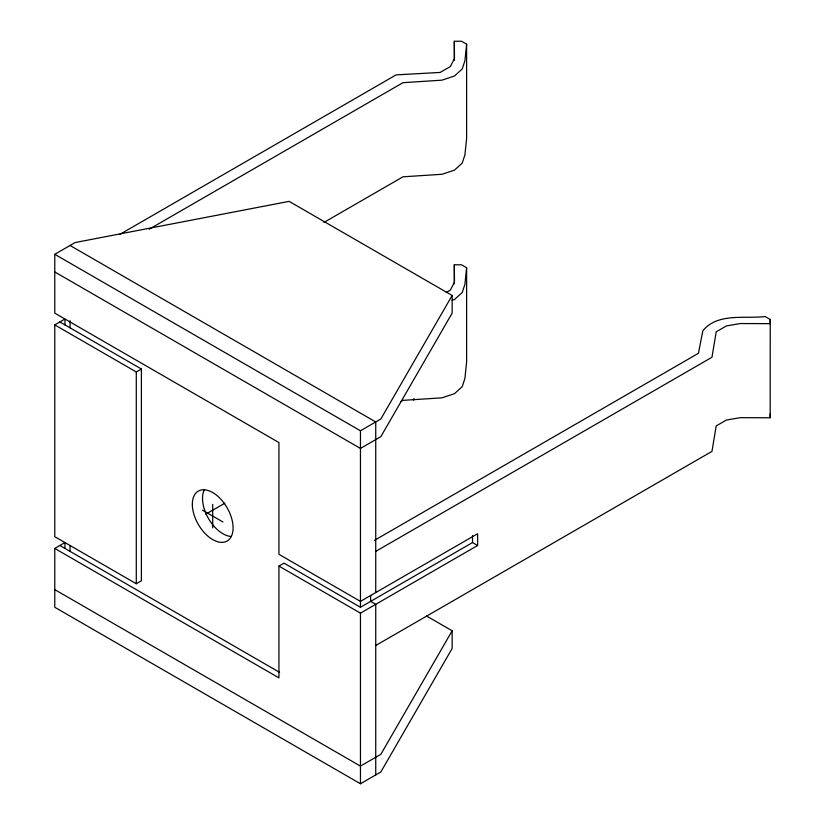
<?xml version="1.0" encoding="UTF-8"?>
<svg xmlns="http://www.w3.org/2000/svg" width="825" height="825" viewBox="0 0 825 825"><rect width="100%" height="100%" fill="white"/><g stroke="black" fill="none" stroke-linecap="round" stroke-linejoin="round"><path stroke-width="1.24" d="M374.447 540.354L698.445 353.296L702.838 330.753C717.719 312.531 744.676 319.038 765.136 316.542L770.23 319.481L770.189 323.637L740.2 323.555L726.392 325.937L716.203 331.815L711.975 357.256L375.736 551.378M375.736 645.501L711.975 451.378L716.203 425.937L726.392 420.059L740.2 417.677L770.189 417.77L770.23 413.603M454.327 60.349L454.327 41.271L461.526 41.25L466.62 44.189L464.908 60.803L462.217 68.97L454.493 75.993L442.014 80.159L402.961 82.686L149.139 229.237M454.327 283.893L454.327 264.815L461.526 264.794L466.62 267.733L464.908 284.347L462.217 292.524L454.493 299.537L452.224 300.3M54.77 254.306L75.147 242.54L289.121 201.362L452.152 295.484L380.83 419.017L360.453 430.784L54.77 254.306L54.77 313.129L278.933 442.551L278.933 554.317L360.453 601.384L477.623 533.734L477.623 545.5L360.453 613.15L278.933 566.084L278.933 677.861L54.77 548.439L54.77 607.272L360.453 783.75L380.83 771.983L452.152 648.45L452.152 630.795L426.649 616.069M452.152 630.795L380.83 754.339L360.453 766.105L54.77 589.617M119.728 234.444L396.113 74.879L440.168 72.435L450.357 66.557L454.472 58.585L454.327 41.271M59.864 321.956L141.384 369.012L141.384 580.8L136.29 583.739L54.77 536.673L54.77 324.895L64.958 319.017L64.958 324.895M323.916 222.451L402.961 176.818L442.014 174.281L454.493 170.125L462.217 163.102L464.908 154.925L466.62 138.311L466.62 44.189M54.77 324.895L136.29 371.962L141.384 369.012M446.284 292.452L450.357 290.101L454.472 282.129L454.327 264.815M54.77 548.439L64.958 542.561L64.958 548.439M205.91 514.13L224.843 503.198M400.733 401.651L402.961 400.362L442.014 397.825L454.493 393.669L462.217 386.647L464.908 378.469L466.62 361.866L466.62 267.733M413.273 399.702L414.294 399.114M278.933 566.084L284.027 563.145L360.453 607.262L472.529 542.561L477.623 545.5M70.053 245.479L375.736 421.957L375.736 592.556M54.77 271.951L360.453 448.429L380.83 436.662L452.152 313.129L452.152 295.484M202.517 510.201L222.894 521.967M59.864 545.5L279.572 672.344M770.23 319.481L770.189 417.77M472.529 535.497L472.529 542.561M413.779 398.815L413.779 399.991M375.736 774.923L375.736 604.323L370.642 601.384L370.642 595.506M360.453 430.784L360.453 607.262M360.453 613.15L360.453 783.75M212.706 504.323L212.706 527.845M136.29 371.962L136.29 583.739M70.053 320.781L70.053 327.834M70.053 545.5L70.053 551.378M231.443 536.498A28.823 16.634 60 0 1 208.591 518.708A28.823 16.634 60 0 1 204.27 489.895M192.349 505.282A28.823 16.634 60 0 0 223.596 542.262A28.823 16.634 60 0 0 222.172 500.713A28.823 16.634 60 0 0 192.349 505.282"/></g></svg>
